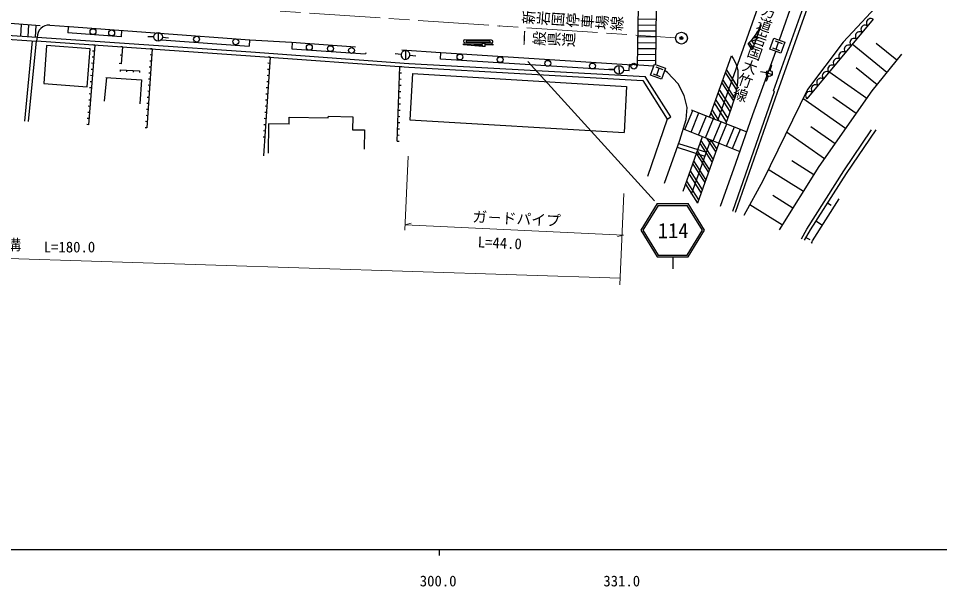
# Model space of a CAD drawing. Units: millimetres, scale not verified. Extents: x 40000 to 680000, y 20000 to 380000.
# Drawn here: x 296603 to 452937, y 198715 to 295128 of the extents above; entities that cross this region are included whole.
import ezdxf
from ezdxf.enums import TextEntityAlignment as Align

# ---------------------------------------------------------------- set-up
doc = ezdxf.new("R2010")
doc.units = ezdxf.units.MM
doc.header["$LTSCALE"] = 1000
doc.header["$PDMODE"] = 32
doc.header["$PDSIZE"] = 500
doc.linetypes.add('CHAIN', pattern=[18.5, 12, -1.5, 3.5, -1.5])
for name, color, linetype, lineweight in [('M-BGD', 7, 'Continuous', 25), ('M-BMK', 2, 'CHAIN', 13), ('M-BMK-SRVR', 3, 'Continuous', 25), ('M-STR-HTXT', 7, 'Continuous', 13), ('M-STR-STRC', 7, 'Continuous', 25), ('M-TTL-BAND', 7, 'Continuous', 25)]:
    doc.layers.add(name, color=color, linetype=linetype, lineweight=lineweight)
doc.layers.add('M-BGD-HTXT', color=7, linetype='Continuous')
doc.layers.add('M-OTRS', color=6, linetype='Continuous')
doc.styles.add('@ＭＳ ゴシック', font='')
doc.styles.add('ＭＳ ゴシック', font='')
doc.styles.get('@ＭＳ ゴシック').set_extended_font_data('@MS Gothic')
doc.styles.get('ＭＳ ゴシック').set_extended_font_data('MS Gothic')

msp = doc.modelspace()

# ---------------------------------------------------------------- linework, layer by layer
at = {"layer": 'M-BGD'}
for p, q in [((424760, 282824), (434607, 310522)), ((425419, 282590), (435267, 310288)), ((430975, 306380), (425737, 291462)), ((445924, 301125), (436548, 291098)), ((401694, 287043), (401858, 297147)), ((404857, 297098), (404700, 287396)), ((300285, 293884), (290740, 294627)), ((297092, 294124), (296955, 292133)), ((298329, 294027), (298193, 292050)), ((299558, 293929), (299423, 291967)), ((301908, 294011), (305209, 293768)), ((401807, 293998), (404808, 294041)), ((401823, 294996), (404824, 295039)), ((441638, 295011), (430385, 281506)), ((440154, 293969), (439983, 293901)), ((440369, 293975), (440154, 293969)), ((440535, 293951), (440369, 293975)), ((440555, 294587), (440520, 294407)), ((440520, 294407), (440552, 294195)), ((440700, 293886), (440535, 293951)), ((440552, 294195), (440608, 294038)), ((440623, 294755), (440555, 294587)), ((440608, 294038), (440700, 293886)), ((440769, 294929), (440623, 294755)), ((440921, 295026), (440769, 294929)), ((441092, 295094), (440921, 295026)), ((441307, 295100), (441092, 295094)), ((441473, 295077), (441307, 295100)), ((441638, 295011), (441473, 295077)), ((289788, 292613), (299708, 291948)), ((305072, 293778), (304990, 292681)), ((314049, 292011), (304990, 292681)), ((305209, 293768), (335857, 291502)), ((314094, 293111), (314049, 292011)), ((320296, 292745), (320321, 291253)), ((401790, 293000), (404792, 293043)), ((438748, 292504), (438680, 292337)), ((438893, 292679), (438748, 292504)), ((439046, 292776), (438893, 292679)), ((439216, 292843), (439046, 292776)), ((439432, 292850), (439216, 292843)), ((439598, 292826), (439432, 292850)), ((439618, 293462), (439582, 293282)), ((439582, 293282), (439614, 293069)), ((439762, 292760), (439598, 292826)), ((439614, 293069), (439670, 292913)), ((439686, 293629), (439618, 293462)), ((439670, 292913), (439762, 292760)), ((439831, 293804), (439686, 293629)), ((439983, 293901), (439831, 293804)), ((289778, 291958), (299659, 291295)), ((297666, 277700), (299013, 291339)), ((298313, 277636), (299663, 291301)), ((299663, 291301), (335993, 288785)), ((299769, 291945), (299691, 291299)), ((299708, 291950), (336038, 289434)), ((319559, 292011), (318559, 292026)), ((320874, 291507), (335776, 290405)), ((321056, 291934), (322052, 291847)), ((335826, 291505), (335774, 290405)), ((335857, 291502), (342960, 291077)), ((342960, 291077), (353800, 290322)), ((343037, 291072), (342980, 289973)), ((401758, 291004), (404759, 291047)), ((401774, 292002), (404775, 292045)), ((424126, 289904), (424810, 291784)), ((424810, 291784), (426690, 291099)), ((425035, 291303), (426209, 290875)), ((425194, 289915), (425622, 291089)), ((426690, 291099), (426006, 289220)), ((436548, 291098), (430495, 283070)), ((437742, 291211), (437707, 291031)), ((437707, 291031), (437739, 290818)), ((437739, 290818), (437795, 290662)), ((437810, 291379), (437742, 291211)), ((437955, 291553), (437810, 291379)), ((438108, 291650), (437955, 291553)), ((438279, 291718), (438108, 291650)), ((438494, 291724), (438279, 291718)), ((438660, 291700), (438494, 291724)), ((438680, 292337), (438644, 292157)), ((438644, 292157), (438677, 291944)), ((438824, 291635), (438660, 291700)), ((438677, 291944), (438732, 291788)), ((438732, 291788), (438824, 291635)), ((445694, 288027), (442158, 290895)), ((301373, 290518), (300899, 284070)), ((308756, 289975), (301373, 290518)), ((308282, 283527), (308756, 289975)), ((309550, 290616), (308510, 277078)), ((309470, 289575), (309171, 289598)), ((309550, 290616), (309251, 290639)), ((314272, 290290), (313973, 290315)), ((314272, 290290), (314025, 287436)), ((319323, 289940), (318422, 276568)), ((319323, 289940), (319024, 289960)), ((336039, 289434), (362888, 287502)), ((342980, 289973), (355527, 289099)), ((355540, 289277), (355527, 289099)), ((361667, 289778), (368281, 289322)), ((362283, 289665), (362308, 288172)), ((368241, 288222), (368310, 289320)), ((368281, 289322), (400844, 287269)), ((401742, 290006), (404743, 290049)), ((423144, 284073), (425123, 289542)), ((426006, 289220), (424126, 289904)), ((424607, 290128), (425782, 289701)), ((436080, 289302), (435935, 289128)), ((436232, 289399), (436080, 289302)), ((436403, 289467), (436232, 289399)), ((436618, 289474), (436403, 289467)), ((436784, 289450), (436618, 289474)), ((436804, 290086), (436769, 289906)), ((436769, 289906), (436801, 289693)), ((436949, 289384), (436784, 289450)), ((436801, 289693), (436857, 289537)), ((436872, 290253), (436804, 290086)), ((436857, 289537), (436949, 289384)), ((437018, 290428), (436872, 290253)), ((437170, 290525), (437018, 290428)), ((437341, 290592), (437170, 290525)), ((437556, 290599), (437341, 290592)), ((437722, 290575), (437556, 290599)), ((437887, 290509), (437722, 290575)), ((437795, 290662), (437887, 290509)), ((444009, 285949), (438088, 290752)), ((309390, 288534), (309091, 288557)), ((314149, 288863), (313850, 288889)), ((319184, 287883), (318885, 287903)), ((319254, 288911), (318954, 288931)), ((335993, 288785), (362842, 286854)), ((339315, 288546), (338220, 271838)), ((339315, 288546), (339016, 288566)), ((361550, 289005), (360557, 289120)), ((363043, 288865), (364041, 288794)), ((397824, 286357), (368241, 288222)), ((401710, 288010), (404711, 288053)), ((401726, 289008), (404727, 289051)), ((434929, 287835), (434893, 287655)), ((434893, 287655), (434926, 287442)), ((434997, 288003), (434929, 287835)), ((435142, 288177), (434997, 288003)), ((435295, 288274), (435142, 288177)), ((435465, 288342), (435295, 288274)), ((435681, 288348), (435465, 288342)), ((435847, 288324), (435681, 288348)), ((435867, 288961), (435831, 288781)), ((435831, 288781), (435863, 288568)), ((436011, 288259), (435847, 288324)), ((435863, 288568), (435919, 288412)), ((435935, 289128), (435867, 288961)), ((435919, 288412), (436011, 288259)), ((441481, 282833), (446537, 289066)), ((309230, 286451), (308931, 286474)), ((309310, 287492), (309011, 287515)), ((314025, 287436), (313726, 287462)), ((313875, 286427), (313859, 286127)), ((313875, 286427), (317166, 286249)), ((314972, 286368), (314956, 286068)), ((316069, 286308), (316053, 286009)), ((317166, 286249), (317149, 285949)), ((319115, 286854), (318816, 286874)), ((339178, 286458), (338879, 286477)), ((339247, 287502), (338947, 287522)), ((360905, 274296), (361350, 286961)), ((361350, 286961), (361650, 286951)), ((362842, 286854), (402584, 284576)), ((362899, 287500), (402986, 285250)), ((397781, 286452), (396784, 286524)), ((398517, 287143), (398541, 285651)), ((399278, 286360), (400277, 286310)), ((400277, 286310), (400326, 287296)), ((404317, 287031), (400326, 287296)), ((403865, 285490), (404549, 287369)), ((404549, 287369), (406429, 286685)), ((404773, 286888), (405948, 286461)), ((404933, 285500), (405361, 286675)), ((406429, 286685), (405744, 284806)), ((406738, 285947), (406352, 286240)), ((424192, 286275), (424490, 287230)), ((433590, 286091), (433419, 286023)), ((433805, 286097), (433590, 286091)), ((433971, 286074), (433805, 286097)), ((433991, 286710), (433956, 286530)), ((433956, 286530), (433988, 286317)), ((433988, 286317), (434044, 286161)), ((434059, 286877), (433991, 286710)), ((434044, 286161), (434136, 286008)), ((434205, 287052), (434059, 286877)), ((434357, 287149), (434205, 287052)), ((434528, 287216), (434357, 287149)), ((434743, 287223), (434528, 287216)), ((434909, 287199), (434743, 287223)), ((435073, 287133), (434909, 287199)), ((434926, 287442), (434981, 287286)), ((434981, 287286), (435073, 287133)), ((442324, 283872), (438755, 286766)), ((309150, 285409), (308851, 285432)), ((311526, 285111), (311148, 281094)), ((311466, 285115), (317497, 284701)), ((317497, 284701), (317211, 280649)), ((318977, 284797), (318677, 284817)), ((319046, 285825), (318747, 285846)), ((339110, 285413), (338811, 285433)), ((361276, 284850), (361576, 284840)), ((361313, 285906), (361613, 285895)), ((363466, 285763), (363013, 277943)), ((363466, 285763), (399814, 283599)), ((402584, 284576), (406712, 278047)), ((407304, 278422), (402986, 285250)), ((405744, 284806), (403865, 285490)), ((404346, 285714), (405520, 285286)), ((408559, 284022), (406738, 285947)), ((423552, 285892), (422569, 286080)), ((423860, 285332), (423495, 284401)), ((423575, 285968), (424510, 285628)), ((432184, 284626), (432116, 284459)), ((432329, 284801), (432184, 284626)), ((432481, 284898), (432329, 284801)), ((432652, 284965), (432481, 284898)), ((432867, 284972), (432652, 284965)), ((433033, 284948), (432867, 284972)), ((433053, 285584), (433018, 285404)), ((433018, 285404), (433050, 285191)), ((433198, 284882), (433033, 284948)), ((433050, 285191), (433106, 285035)), ((433121, 285752), (433053, 285584)), ((433106, 285035), (433198, 284882)), ((433267, 285926), (433121, 285752)), ((433419, 286023), (433267, 285926)), ((434136, 286008), (433971, 286074)), ((440584, 281552), (434169, 286048)), ((300899, 284070), (308282, 283527)), ((308990, 283327), (308691, 283350)), ((309070, 284368), (308771, 284391)), ((318907, 283768), (318608, 283788)), ((338973, 283325), (338674, 283345)), ((339041, 284369), (338742, 284389)), ((361239, 283795), (361539, 283784)), ((399814, 283599), (399427, 275779)), ((409603, 282059), (408559, 284022)), ((422699, 282852), (423144, 284073)), ((430495, 283070), (422916, 267594)), ((431178, 283334), (431142, 283154)), ((431142, 283154), (431175, 282941)), ((431246, 283501), (431178, 283334)), ((431391, 283675), (431246, 283501)), ((431544, 283773), (431391, 283675)), ((431714, 283840), (431544, 283773)), ((431930, 283847), (431714, 283840)), ((432096, 283823), (431930, 283847)), ((432116, 284459), (432080, 284279)), ((432080, 284279), (432112, 284066)), ((432260, 283757), (432096, 283823)), ((432112, 284066), (432168, 283910)), ((432168, 283910), (432260, 283757)), ((308910, 282285), (308611, 282308)), ((318769, 281711), (318469, 281731)), ((318838, 282740), (318539, 282760)), ((338905, 282281), (338605, 282300)), ((361165, 281684), (361464, 281673)), ((361202, 282739), (361502, 282729)), ((410087, 280007), (409603, 282059)), ((417835, 262443), (424947, 282755)), ((418298, 262255), (425419, 282590)), ((421236, 278833), (422699, 282852)), ((424760, 282824), (424947, 282755)), ((436993, 276429), (429735, 281517)), ((430240, 282208), (430205, 282028)), ((430205, 282028), (430237, 281815)), ((430237, 281815), (430293, 281659)), ((430308, 282376), (430240, 282208)), ((430293, 281659), (430385, 281506)), ((430454, 282550), (430308, 282376)), ((430606, 282647), (430454, 282550)), ((430777, 282715), (430606, 282647)), ((430992, 282721), (430777, 282715)), ((431158, 282697), (430992, 282721)), ((431322, 282632), (431158, 282697)), ((431175, 282941), (431231, 282785)), ((431231, 282785), (431322, 282632)), ((432506, 270026), (441481, 282833)), ((438788, 278991), (434811, 281778)), ((308750, 280202), (308451, 280225)), ((308830, 281244), (308531, 281267)), ((318700, 280683), (318400, 280703)), ((338768, 280192), (338468, 280212)), ((338836, 281236), (338537, 281256)), ((361127, 280629), (361427, 280618)), ((409927, 277955), (410087, 280007)), ((308670, 279161), (308371, 279184)), ((318561, 278625), (318262, 278646)), ((318630, 279654), (318331, 279674)), ((338699, 279148), (338400, 279167)), ((342542, 277185), (342561, 278382)), ((342561, 278382), (349193, 278278)), ((349193, 278278), (349231, 278517)), ((349231, 278517), (353334, 278452)), ((353334, 278452), (353299, 276230)), ((361053, 278518), (361353, 278507)), ((361090, 279573), (361390, 279563)), ((406712, 278047), (407304, 278422)), ((409727, 276252), (411074, 279514)), ((410751, 275845), (412098, 279107)), ((410763, 279637), (420205, 275887)), ((412021, 275341), (413369, 278603)), ((418345, 270573), (421236, 278833)), ((308510, 277078), (308211, 277101)), ((308590, 278119), (308291, 278142)), ((318492, 277597), (318192, 277617)), ((338562, 277059), (338263, 277079)), ((338631, 278104), (338332, 278123)), ((339055, 277239), (338977, 272270)), ((342542, 277185), (339055, 277239)), ((361016, 277462), (361316, 277452)), ((363013, 277943), (399427, 275779)), ((406712, 278047), (403339, 268326)), ((408838, 274481), (409927, 277955)), ((413220, 274865), (414568, 278126)), ((414525, 274346), (415873, 277608)), ((415481, 273967), (416828, 277229)), ((416784, 273449), (418132, 276711)), ((435198, 273868), (431085, 276751)), ((318422, 276568), (318123, 276588)), ((338494, 276015), (338195, 276035)), ((353299, 276230), (355316, 276199)), ((355316, 276199), (355265, 272933)), ((360942, 275351), (361242, 275341)), ((360979, 276407), (361279, 276396)), ((409430, 276370), (419039, 272554)), ((417776, 273055), (419123, 276317)), ((433403, 271307), (426950, 275830)), ((436706, 269243), (441396, 276242)), ((442145, 276221), (437059, 268829)), ((338426, 274971), (338126, 274990)), ((360905, 274296), (361204, 274285)), ((406234, 267152), (408838, 274481)), ((415749, 263290), (418345, 270573)), ((431615, 268602), (427846, 270958)), ((429833, 265752), (423847, 269495)), ((425755, 259229), (432506, 270026)), ((430428, 259385), (436706, 269243)), ((422916, 267594), (419733, 261673)), ((437059, 268829), (430964, 259240)), ((428052, 262903), (424613, 265053)), ((431390, 257408), (435868, 264518)), ((426270, 260053), (420726, 263520)), ((433900, 263859), (434565, 263436)), ((431942, 260779), (433064, 260067)), ((429481, 257716), (430428, 259385)), ((430964, 259240), (429966, 257519)), ((430230, 257974), (430899, 257586)), ((431177, 257028), (431390, 257408))]:
    msp.add_line(p, q, dxfattribs=at)
for centre, radius in [((309262, 292883), 498), ((312424, 292667), 498), ((320308, 291999), 746), ((378296, 293859), 15), ((326835, 291609), 498), ((333493, 291171), 498), ((409134, 291774), 1.5), ((345974, 290226), 498), ((349552, 290003), 498), ((353130, 289698), 498), ((371536, 288577), 498), ((378360, 288137), 498), ((386444, 287510), 498), ((394018, 287058), 498), ((398529, 286397), 746), ((401049, 287024), 498), ((424043, 285798), 498)]:
    msp.add_circle(centre, radius, dxfattribs=at)
for centre, radius, start, end in [((301859, 291922), 2090, 88.64124, 179.35107), ((362295, 288919), 746, 151.33783, 147.41599), ((431253, 257071), 49.8, 173.01111, 128.52618)]:
    msp.add_arc(centre, radius, start, end, dxfattribs=at)
at = {"layer": 'M-BMK'}
msp.add_line((198338, 306032), (408085, 291844), dxfattribs=at)
at = {"layer": 'M-BMK-SRVR'}
for centre, radius in [((378296, 293859), 30), ((409132, 291788), 1000), ((409132, 291788), 30)]:
    msp.add_circle(centre, radius, dxfattribs=at)
at = {"layer": 'M-OTRS'}
msp.add_point((409132, 291788), dxfattribs=at)
at = {"layer": 'M-STR-HTXT'}
for p, q in [((362191, 259176), (362739, 271775)), ((398693, 249900), (399369, 265431)), ((362232, 260128), (363245, 260368)), ((362232, 260128), (399308, 258352)), ((399308, 258352), (398296, 258113)), ((224663, 256657), (398742, 251033))]:
    msp.add_line(p, q, dxfattribs=at)
at = {"layer": 'M-STR-STRC'}
for p, q in [((415343, 277989), (425599, 306764)), ((422650, 294022), (421139, 289784)), ((422105, 292933), (422650, 294022)), ((421567, 292110), (422105, 292933)), ((421973, 292516), (421805, 292450)), ((422064, 292379), (421973, 292516)), ((372127, 290673), (372129, 290823)), ((372129, 290823), (375378, 290787)), ((376880, 290945), (372381, 290995)), ((376886, 291445), (372386, 291495)), ((372682, 291142), (376582, 291099)), ((376584, 291299), (372684, 291342)), ((375378, 290762), (375379, 290862)), ((375829, 290857), (375379, 290862)), ((375824, 290357), (375829, 290857)), ((375828, 290782), (377128, 290768)), ((420460, 290847), (421121, 291550)), ((421139, 289784), (420460, 290847)), ((421250, 290175), (420675, 291038)), ((420987, 291398), (421466, 290702)), ((421121, 291550), (421567, 292110)), ((421309, 291775), (421799, 291965)), ((421799, 291965), (421876, 291851)), ((375374, 290362), (372127, 290673)), ((373903, 290653), (375387, 290511)), ((375377, 290637), (373903, 290653)), ((375824, 290357), (375374, 290362)), ((375375, 290512), (375377, 290612)), ((377127, 290617), (375827, 290632)), ((377128, 290768), (377127, 290617)), ((383057, 287827), (404570, 264187)), ((413895, 278394), (417598, 288783)), ((417598, 288783), (417930, 288345)), ((417930, 288345), (418358, 287481)), ((418560, 283673), (416766, 286450)), ((418358, 287481), (418670, 286328)), ((418670, 286328), (418726, 285150)), ((418124, 281677), (416160, 284751)), ((416577, 285920), (418410, 283077)), ((418726, 285150), (418560, 283673)), ((415560, 282973), (417577, 279825)), ((415958, 284183), (417965, 281120)), ((418560, 283673), (418181, 281843)), ((417374, 279337), (415351, 282481)), ((418181, 281843), (417577, 279825)), ((416799, 277608), (414745, 280779)), ((414942, 281257), (416981, 278119)), ((414126, 279042), (414747, 278055)), ((414322, 279545), (415495, 277758)), ((417577, 279825), (416675, 277289)), ((408641, 273924), (413357, 272418)), ((409408, 265806), (412709, 275068)), ((410817, 265291), (414104, 274514)), ((415492, 273962), (411869, 263775)), ((412281, 273867), (414335, 270693)), ((414530, 271239), (412476, 274413)), ((413393, 274796), (414950, 272418)), ((415113, 272978), (414106, 274520)), ((408406, 273265), (413122, 271759)), ((411670, 272151), (413707, 268981)), ((413899, 269471), (411853, 272665)), ((413292, 267769), (411246, 270963)), ((412677, 266041), (410639, 269260)), ((411050, 270411), (413086, 267272)), ((412070, 264339), (410019, 267521)), ((410434, 268684), (412485, 265503)), ((409832, 266994), (411869, 263775)), ((405004, 263710), (402241, 259183)), ((405172, 263409), (402593, 259183)), ((405004, 263710), (410276, 263710)), ((405172, 263409), (410108, 263409)), ((412687, 259183), (410108, 263409)), ((413040, 259183), (410276, 263710)), ((402241, 259183), (405004, 254656)), ((402593, 259183), (405172, 254958)), ((410108, 254958), (412687, 259183)), ((410276, 254656), (413040, 259183)), ((405172, 254958), (410108, 254958)), ((405004, 254656), (410276, 254656)), ((407640, 254656), (407640, 252644))]:
    msp.add_line(p, q, dxfattribs=at)
for centre, radius, start, end in [((372383, 291245), 250, 89.3645, 269.3645), ((372683, 291242), 100, 89.3645, 269.3645), ((376583, 291199), 100, 269.3645, 89.36453), ((376883, 291195), 250, 269.3645, 89.36453)]:
    msp.add_arc(centre, radius, start, end, dxfattribs=at)
at = {"layer": 'M-TTL-BAND'}
for p, q in [((40000, 205000), (579000, 205000)), ((368000, 205000), (368000, 204000))]:
    msp.add_line(p, q, dxfattribs=at)

# ---------------------------------------------------------------- texts
at = {"layer": 'M-BGD-HTXT', "style": '@ＭＳ ゴシック'}
for s, rotation, p in [('主要地方道岩国大竹線', 250.8, (425531, 305139)), ('新岩国停車場線', 355.9, (381836, 293954)), ('一般県道', 357.8, (381184, 290370))]:
    msp.add_text(s, height=1833, rotation=rotation, dxfattribs=at).set_placement(p, align=Align.BOTTOM_LEFT)
at = {"layer": 'M-STR-HTXT', "style": 'ＭＳ ゴシック'}
for s, rotation, p in [('ガ－ドパイプ', 357.3, (373587, 260043)), ('L=44.0', 357.4, (374501, 255738)), ('側 溝', 0.1, (290847, 255243)), ('L=180.0', 0.1, (300903, 254860))]:
    msp.add_text(s, height=1833, rotation=rotation, dxfattribs=at).set_placement(p, align=Align.BOTTOM_LEFT)
at = {"layer": 'M-STR-STRC', "style": 'ＭＳ ゴシック'}
msp.add_text('114', height=2566, rotation=0.2, dxfattribs=at).set_placement((405103, 257062), align=Align.BOTTOM_LEFT)
at = {"layer": 'M-TTL-BAND', "style": 'ＭＳ ゴシック'}
for s, p in [('300.0', (364719, 198195)), ('331.0', (395875, 198195))]:
    msp.add_text(s, height=1833, dxfattribs=at).set_placement(p, align=Align.BOTTOM_LEFT)

doc.saveas('drawing.dxf')
